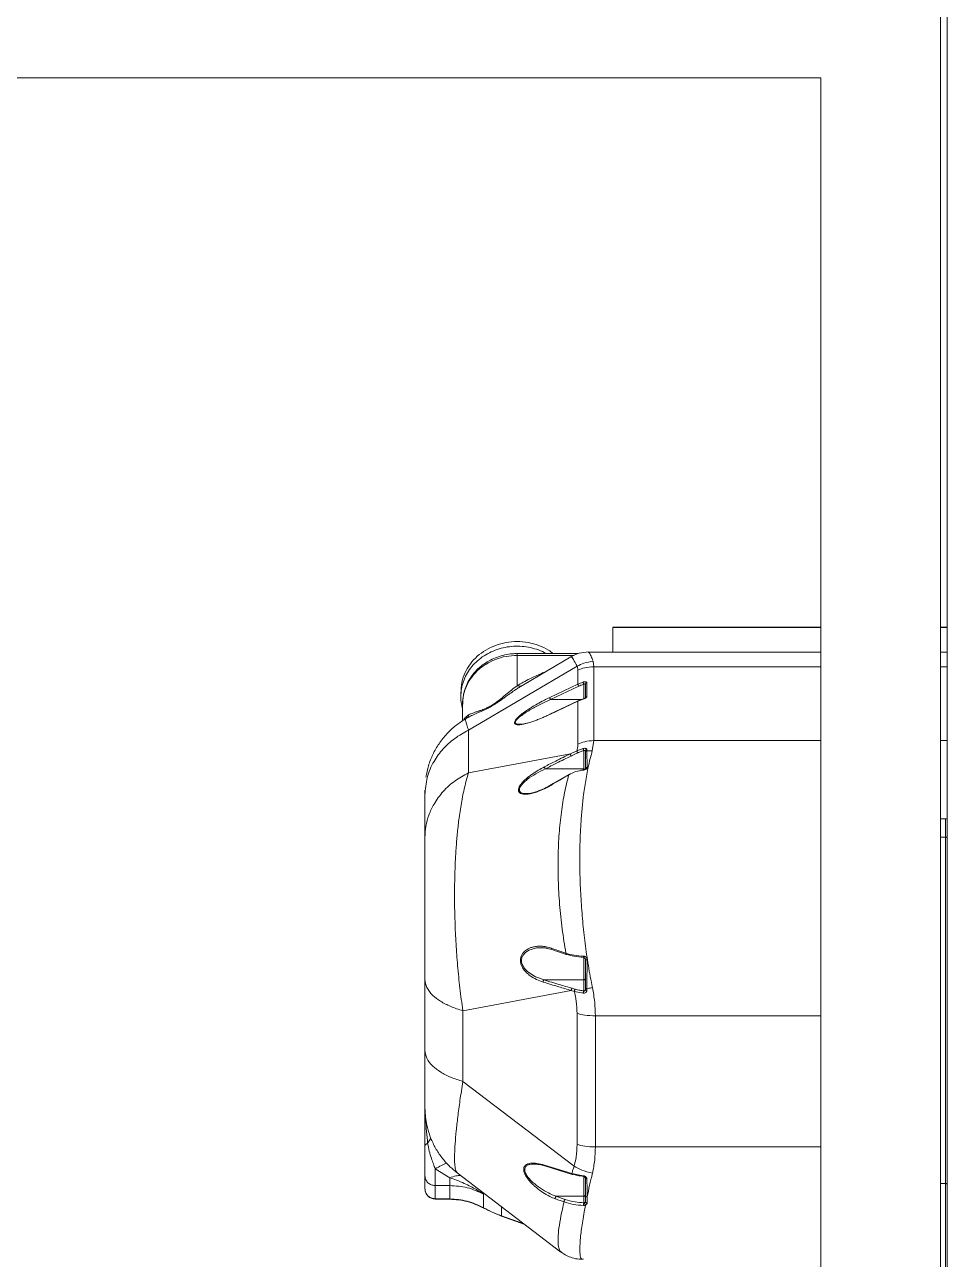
# Model space of a CAD drawing. Header units: millimetres. Extents: x 169 to 14583, y -399 to 10804.
# Drawn here: x 6777 to 7047.3, y 2853.2 to 3214.7 of the extents above; entities that cross this region are included whole.
import ezdxf

# ---------------------------------------------------------------- set-up
doc = ezdxf.new("R2010")
doc.units = ezdxf.units.MM
doc.header["$LTSCALE"] = 35

msp = doc.modelspace()

# ---------------------------------------------------------------- linework, layer by layer
at = {"color": 7, "linetype": 'Continuous', "lineweight": 18}
for p, q in [((7045.279, 1924.779), (7045.279, 3231.159)), ((7047.279, 3231.159), (7047.279, 1924.779)), ((7010.279, 3199.159), (6577.279, 3199.159)), ((7010.279, 2595.469), (7010.279, 3199.159)), ((7010.279, 3038.272), (6949.279, 3038.272)), ((6949.279, 3038.175), (6949.279, 3031.014)), ((7047.279, 3038.272), (7045.279, 3038.272)), ((7045.279, 3038.175), (7047.279, 3038.175)), ((6939.199, 3030.549), (6921.279, 3030.549)), ((6921.279, 3021.149), (6921.279, 3030.012)), ((6937.935, 3030.012), (6921.279, 3030.012)), ((7010.279, 3031.014), (6942.182, 3031.014)), ((7047.279, 3031.014), (7045.279, 3031.014)), ((6938.815, 3026.852), (6907.008, 3008.089)), ((6936.975, 3029.607), (6923.098, 3021.421)), ((6937.041, 3029.496), (6937.032, 3029.482)), ((6943.773, 3026.72), (6943.512, 3028.289)), ((6943.773, 3005.07), (6943.773, 3026.72)), ((7010.279, 3026.72), (6943.773, 3026.72)), ((7047.279, 3026.72), (7045.279, 3026.72)), ((6939.077, 3025.675), (6939.077, 3021.616)), ((6904.779, 3019.341), (6904.779, 3017.988)), ((6904.858, 3020.784), (6904.858, 3019.431)), ((6922.803, 3021.243), (6923.105, 3021.407)), ((6923.105, 3021.407), (6923.413, 3021.574)), ((6939.077, 3021.616), (6930.829, 3017.7)), ((6939.311, 3020.996), (6931.063, 3017.08)), ((6940.621, 3022.206), (6939.077, 3021.616)), ((6940.779, 3021.557), (6940.779, 3017.335)), ((6941.268, 3021.613), (6941.3, 3021.701)), ((6941.279, 3017.515), (6941.279, 3021.575)), ((6941.304, 3021.712), (6941.314, 3021.738)), ((6941.674, 3017.951), (6941.674, 3022.011)), ((6905.279, 3015.732), (6905.279, 3010.819)), ((6930.829, 3012.738), (6939.077, 3016.654)), ((6939.116, 3016.713), (6930.868, 3012.797)), ((6931.063, 3017.08), (6939.998, 3017.08)), ((6939.077, 3016.654), (6940.621, 3017.244)), ((6939.077, 3016.654), (6939.077, 3004.024)), ((6906.906, 3011.869), (6906.072, 3011.377)), ((6907.008, 2995.598), (6907.008, 3008.089)), ((6943.285, 3002.038), (6943.773, 3005.07)), ((7010.279, 3005.07), (6943.773, 3005.07)), ((7047.279, 3005.07), (7045.279, 3005.07)), ((6936.885, 3001.18), (6907.008, 2995.598)), ((6938.775, 3002.077), (6936.885, 3001.18)), ((6940.635, 3002.753), (6938.775, 3002.077)), ((6940.779, 3002.108), (6940.779, 2996.792)), ((6941.238, 3002.144), (6941.314, 3002.208)), ((6941.279, 3001.668), (6941.279, 3002.052)), ((6941.764, 2997.196), (6941.699, 3002.091)), ((6940.779, 2996.792), (6929.51, 2996.792)), ((6936.432, 2995.181), (6931.871, 2992.489)), ((6940.779, 2996.792), (6940.779, 2996.436)), ((6923.959, 2989.563), (6924.108, 2989.56)), ((7046.766, 2982.169), (7045.279, 2982.13)), ((7046.766, 2982.073), (7046.766, 2982.064)), ((7046.766, 2976.804), (7045.279, 2976.769)), ((7046.766, 2976.804), (7046.766, 2875.387)), ((6928.399, 2944.446), (6928.707, 2944.416)), ((6931.454, 2943.899), (6935.664, 2942.446)), ((6941.279, 2940.974), (6941.242, 2941.194)), ((6929.146, 2934.984), (6940.779, 2934.984)), ((6940.779, 2931.757), (6940.779, 2934.984)), ((6941.279, 2932.133), (6941.279, 2932.581)), ((6937.121, 2931.901), (6905.366, 2925.968)), ((6937.121, 2931.901), (6938.046, 2931.635)), ((6938.046, 2931.635), (6940.633, 2931.124)), ((6905.366, 2905.247), (6905.366, 2925.968)), ((6944.198, 2886.079), (6944.198, 2924.457)), ((7010.279, 2924.457), (6944.198, 2924.457)), ((6937.946, 2880.4), (6905.366, 2905.247)), ((6894.279, 2897.373), (6894.279, 2886.453)), ((6896.009, 2888.671), (6895.059, 2887.083)), ((7010.279, 2886.079), (6944.198, 2886.079)), ((6901.537, 2877.056), (6897.279, 2879.65)), ((6903.694, 2878.496), (6934.097, 2855.31)), ((6926.361, 2881.079), (6926.855, 2881.024)), ((6937.301, 2878.314), (6929.292, 2880.76)), ((6929.406, 2880.521), (6937.412, 2878.049)), ((6940.662, 2877.616), (6937.301, 2878.314)), ((6894.279, 2877.617), (6894.279, 2873.782)), ((6897.279, 2874.767), (6901.537, 2874.767)), ((6897.279, 2870.921), (6897.279, 2874.767)), ((6901.537, 2870.875), (6901.537, 2874.767)), ((7046.766, 2875.387), (7045.279, 2875.353)), ((6897.255, 2870.822), (6901.513, 2870.776)), ((6897.256, 2870.835), (6897.279, 2870.921)), ((6897.279, 2870.921), (6901.537, 2870.875)), ((6901.514, 2870.777), (6901.537, 2870.875)), ((6911.441, 2872.274), (6910.87, 2873.023)), ((6911.441, 2868.262), (6911.441, 2872.274)), ((6932.745, 2871.617), (6940.779, 2871.617)), ((6940.779, 2869.742), (6940.779, 2871.617)), ((6911.475, 2868.164), (6911.441, 2868.262)), ((6911.472, 2868.16), (6913.243, 2867.361)), ((6916.65, 2865.918), (6916.65, 2868.615)), ((6941.289, 2869.942), (6941.268, 2869.946)), ((6914.759, 2866.678), (6916.666, 2865.819)), ((6916.65, 2865.918), (6923.295, 2863.548)), ((6916.667, 2865.819), (6923.523, 2863.374)), ((6940.623, 2853.297), (6940.601, 2853.293))]:
    msp.add_line(p, q, dxfattribs=at)
at = {"color": 7, "linetype": 'Continuous', "lineweight": 18, "flags": 128}
for points in [[(6949.279, 3038.175), (7008.359, 3038.175), (7010.279, 3038.175)], [(6939.01, 3001.458), (6937.952, 3000.955), (6937.12, 3000.56)], [(6894.279, 2976.687), (6894.279, 2983.682), (6894.279, 2989.178)], [(6930.529, 2944.14), (6929.267, 2944.4), (6926.905, 2944.348), (6924.68, 2943.666), (6923.702, 2943.018), (6922.926, 2942.1), (6922.671, 2941.527), (6922.547, 2940.889), (6922.575, 2940.214), (6922.755, 2939.545), (6923.457, 2938.338), (6924.425, 2937.348), (6926.701, 2935.9), (6929.146, 2934.984), (6929.146, 2934.984)], [(6894.279, 2935.093), (6894.279, 2923.489), (6894.279, 2914.372)], [(6937.39, 2932.537), (6937.908, 2932.388), (6938.315, 2932.271)], [(6938.818, 2925.165), (6938.818, 2903.674), (6938.818, 2886.788)]]:
    msp.add_lwpolyline(points, dxfattribs=at)
at = {"color": 7, "linetype": 'Continuous', "lineweight": 18}
msp.add_arc((7046.779, 2981.678), 0.5, 0, 91.5, dxfattribs=at)
for points, knots in [([(6904.938, 3020.777), (6904.975, 3021.253), (6905.089, 3022.696), (6905.974, 3025.004), (6907.469, 3027.579), (6909.538, 3029.82), (6912.048, 3031.661), (6914.93, 3033.019), (6918.044, 3033.878), (6921.277, 3034.16), (6924.516, 3033.882), (6927.614, 3033.006), (6930.129, 3031.897), (6931.403, 3030.905), (6931.859, 3030.549)], [0, 0, 0, 0, 0.0447189, 0.1355444, 0.2263506, 0.3162915, 0.4062032, 0.4970364, 0.5878409, 0.6777827, 0.7676944, 0.8585276, 0.9493321, 1, 1, 1, 1]), ([(6929.871, 3030.549), (6929.833, 3030.574), (6929.121, 3031.025), (6927.545, 3031.646), (6925.189, 3032.358), (6922.72, 3032.712), (6920.23, 3032.74), (6917.761, 3032.432), (6915.369, 3031.797), (6913.11, 3030.847), (6911.041, 3029.607), (6909.203, 3028.105), (6907.637, 3026.371), (6906.379, 3024.445), (6905.468, 3022.377), (6904.888, 3020.209), (6904.815, 3018.73), (6904.779, 3017.988)], [0, 0, 0, 0, 0.004067, 0.0750006, 0.146319, 0.217648, 0.2885999, 0.3595513, 0.4308796, 0.5022085, 0.5731605, 0.6441119, 0.7154401, 0.7867695, 0.8577223, 0.9286739, 1, 1, 1, 1]), ([(6921.279, 3030.012), (6920.187, 3029.955), (6918.004, 3029.839), (6914.866, 3028.917), (6911.995, 3027.487), (6909.513, 3025.555), (6907.516, 3023.217), (6906.119, 3020.564), (6905.353, 3018.021), (6905.352, 3016.387), (6905.352, 3015.729)], [0, 0, 0, 0, 0.1302988, 0.2605976, 0.3908964, 0.5211952, 0.651494, 0.7817928, 0.9120916, 1, 1, 1, 1]), ([(6921.279, 3030.55), (6920.821, 3030.539), (6919.606, 3030.51), (6917.65, 3030.213), (6915.468, 3029.595), (6913.399, 3028.69), (6911.487, 3027.521), (6909.773, 3026.11), (6908.296, 3024.485), (6907.079, 3022.685), (6906.175, 3020.743), (6905.641, 3019.136), (6905.523, 3018.176), (6905.491, 3017.914)], [0, 0, 0, 0, 0.0610134, 0.1618733, 0.2628923, 0.3639226, 0.4648473, 0.5655267, 0.6658113, 0.7655657, 0.8646988, 0.9631889, 1, 1, 1, 1]), ([(6921.279, 3030.012), (6921.279, 3030.274), (6921.279, 3030.593), (6921.279, 3030.507), (6921.279, 3030.491)], [0, 0, 0, 0, 0.8188933, 1, 1, 1, 1]), ([(6942.172, 3031.02), (6941.255, 3030.96), (6939.421, 3030.84), (6937.78, 3030.012), (6936.96, 3029.599)], [0, 0, 0, 0, 0.500079, 1, 1, 1, 1]), ([(6942.182, 3030.986), (6942.169, 3031.005), (6942.151, 3031.031), (6942.142, 3031.014), (6942.14, 3031.01)], [0, 0, 0, 0, 0.7415057, 1, 1, 1, 1]), ([(6943.512, 3028.289), (6943.304, 3028.829), (6942.89, 3029.901), (6942.455, 3030.792), (6942.269, 3030.924), (6942.182, 3030.986)], [0, 0, 0, 0, 0.3498276, 0.6955178, 1, 1, 1, 1]), ([(6938.815, 3026.852), (6938.437, 3027.563), (6937.682, 3028.983), (6937.147, 3029.75), (6937.061, 3029.544), (6937.041, 3029.496)], [0, 0, 0, 0, 0.4338684, 0.8671416, 1, 1, 1, 1]), ([(6943.512, 3028.289), (6942.593, 3028.167), (6940.951, 3027.949), (6939.468, 3027.187), (6938.815, 3026.852)], [0, 0, 0, 0, 0.56, 1, 1, 1, 1]), ([(6939.077, 3025.675), (6939.063, 3025.912), (6939.038, 3026.337), (6938.884, 3026.694), (6938.815, 3026.852)], [0, 0, 0, 0, 0.5578523, 1, 1, 1, 1]), ([(6943.773, 3026.72), (6942.856, 3026.663), (6941.217, 3026.561), (6939.731, 3025.946), (6939.077, 3025.675)], [0, 0, 0, 0, 0.5597053, 1, 1, 1, 1]), ([(6929.599, 3025.256), (6929.195, 3025.091), (6927.572, 3024.43), (6924.684, 3023.101), (6922.473, 3021.834), (6921.279, 3021.149)], [0, 0, 0, 0, 0.1322777, 0.5312612, 1, 1, 1, 1]), ([(6906.908, 3011.865), (6907.023, 3011.931), (6907.336, 3012.113), (6907.915, 3012.4), (6908.647, 3012.736), (6909.463, 3013.085), (6910.285, 3013.43), (6911.132, 3013.794), (6911.929, 3014.154), (6912.711, 3014.547), (6913.644, 3015.056), (6914.454, 3015.545), (6915.183, 3016.02), (6915.629, 3016.318), (6916.13, 3016.662), (6916.802, 3017.133), (6917.453, 3017.599), (6918.111, 3018.072), (6918.719, 3018.508), (6919.658, 3019.175), (6920.727, 3019.912), (6921.857, 3020.657), (6922.492, 3021.05), (6922.803, 3021.243)], [0, 0, 0, 0, 0.034692, 0.0950038, 0.1554071, 0.2160065, 0.276968, 0.3182595, 0.3684654, 0.4074513, 0.4349035, 0.5040524, 0.5239044, 0.5471309, 0.574395, 0.6056488, 0.660718, 0.6895358, 0.7260968, 0.7745331, 0.869229, 0.9358106, 1, 1, 1, 1]), ([(6921.279, 3021.149), (6920.175, 3020.302), (6918.529, 3019.039), (6916.357, 3017.222), (6914.947, 3016.14), (6913.942, 3015.459), (6913.211, 3015.04), (6912.848, 3014.853), (6912.564, 3014.713), (6912.211, 3014.545), (6911.832, 3014.381), (6911.164, 3014.112), (6910.671, 3013.944), (6910.269, 3013.812), (6910.15, 3013.773), (6909.852, 3013.676), (6909.276, 3013.491), (6908.629, 3013.273), (6908.052, 3013.052), (6907.61, 3012.865), (6907.348, 3012.733), (6907.217, 3012.667)], [0, 0, 0, 0, 0.2566631, 0.3827746, 0.4443028, 0.5038736, 0.5331626, 0.5476675, 0.5563845, 0.5750002, 0.6010439, 0.6171878, 0.6897025, 0.6985656, 0.7055184, 0.7164446, 0.766633, 0.8470561, 0.8979388, 0.948933, 1, 1, 1, 1]), ([(6922.803, 3021.243), (6922.542, 3021.139), (6922.076, 3020.952), (6921.522, 3021.089), (6921.279, 3021.149)], [0, 0, 0, 0, 0.56, 1, 1, 1, 1]), ([(6940.779, 3021.557), (6940.498, 3021.467), (6939.996, 3021.307), (6939.521, 3021.091), (6939.311, 3020.996)], [0, 0, 0, 0, 0.5598951, 1, 1, 1, 1]), ([(6941.674, 3022.011), (6941.669, 3022.044), (6941.659, 3022.103), (6941.572, 3022.195), (6941.39, 3022.278), (6941.107, 3022.296), (6940.839, 3022.264), (6940.691, 3022.224), (6940.621, 3022.206)], [0, 0, 0, 0, 0.1356104, 0.2472924, 0.4694748, 0.7157986, 0.8662871, 1, 1, 1, 1]), ([(6941.279, 3021.575), (6941.277, 3021.589), (6941.273, 3021.618), (6941.241, 3021.65), (6941.192, 3021.67), (6941.104, 3021.678), (6940.962, 3021.653), (6940.841, 3021.589), (6940.779, 3021.557)], [0, 0, 0, 0, 0.1210023, 0.2423682, 0.3645315, 0.4880273, 0.7395483, 1, 1, 1, 1]), ([(6941.674, 3022.011), (6941.613, 3021.993), (6941.492, 3021.957), (6941.366, 3021.84), (6941.292, 3021.708), (6941.283, 3021.619), (6941.279, 3021.575)], [0, 0, 0, 0, 0.2797148, 0.5594299, 0.7797152, 1, 1, 1, 1]), ([(6904.779, 3017.988), (6904.802, 3017.243), (6904.838, 3016.083), (6905.162, 3014.962), (6905.279, 3014.561)], [0, 0, 0, 0, 0.6421596, 1, 1, 1, 1]), ([(6905.419, 3017.411), (6905.373, 3017.147), (6905.271, 3016.572), (6905.302, 3015.989), (6905.318, 3015.674)], [0, 0, 0, 0, 0.45927722, 1, 1, 1, 1]), ([(6930.829, 3017.7), (6930.536, 3017.559), (6929.787, 3017.201), (6928.423, 3016.5), (6926.846, 3015.632), (6925.408, 3014.769), (6924.291, 3014.045), (6923.403, 3013.429), (6922.613, 3012.833), (6922.005, 3012.332), (6921.57, 3011.933), (6921.177, 3011.54), (6920.802, 3011.098), (6920.546, 3010.649), (6920.461, 3010.298), (6920.547, 3010.032), (6920.794, 3009.824), (6921.175, 3009.729), (6921.492, 3009.724), (6921.614, 3009.723)], [0, 0, 0, 0, 0.0591582, 0.1511182, 0.2759649, 0.3808438, 0.4495566, 0.513979, 0.575602, 0.6313676, 0.6623595, 0.6914941, 0.7452027, 0.790204, 0.8292261, 0.8682213, 0.9112013, 0.9659596, 1, 1, 1, 1]), ([(6931.063, 3017.08), (6930.043, 3016.621), (6928.004, 3015.704), (6925.499, 3014.355), (6923.593, 3013.18), (6922.264, 3012.247), (6921.309, 3011.415), (6920.818, 3010.77), (6920.676, 3010.341), (6920.821, 3010.04), (6921.21, 3009.844), (6921.653, 3009.855), (6921.904, 3009.861)], [0, 0, 0, 0, 0.210891, 0.4212152, 0.5259949, 0.630071, 0.7325997, 0.7831791, 0.833183, 0.8831796, 0.933751, 1, 1, 1, 1]), ([(6930.829, 3017.7), (6930.833, 3017.659), (6930.842, 3017.578), (6930.905, 3017.399), (6930.982, 3017.225), (6931.036, 3017.128), (6931.063, 3017.08)], [0, 0, 0, 0, 0.279619, 0.5592382, 0.7796191, 1, 1, 1, 1]), ([(6939.12, 3016.704), (6939.111, 3016.708), (6939.082, 3016.72), (6939.079, 3016.68), (6939.077, 3016.654)], [0, 0, 0, 0, 0.3326045, 1, 1, 1, 1]), ([(6940.637, 3017.3), (6940.338, 3017.205), (6939.811, 3017.036), (6939.313, 3016.809), (6939.097, 3016.712)], [0, 0, 0, 0, 0.56778165, 1, 1, 1, 1]), ([(6940.621, 3017.244), (6940.76, 3017.291), (6940.964, 3017.358), (6941.217, 3017.479), (6941.418, 3017.596), (6941.572, 3017.726), (6941.66, 3017.853), (6941.669, 3017.919), (6941.674, 3017.951)], [0, 0, 0, 0, 0.26476729, 0.38957949, 0.53034936, 0.74007726, 0.87027865, 1, 1, 1, 1]), ([(6940.621, 3017.244), (6940.623, 3017.27), (6940.625, 3017.31), (6940.644, 3017.294), (6940.65, 3017.289)], [0, 0, 0, 0, 0.6666667, 1, 1, 1, 1]), ([(6941.269, 3017.467), (6941.252, 3017.466), (6941.217, 3017.463), (6941.091, 3017.427), (6940.898, 3017.366), (6940.734, 3017.322), (6940.648, 3017.298)], [0, 0, 0, 0, 0.2202881, 0.4561719, 0.715481, 1, 1, 1, 1]), ([(6941.674, 3017.951), (6941.613, 3017.933), (6941.489, 3017.897), (6941.362, 3017.776), (6941.29, 3017.643), (6941.282, 3017.557), (6941.279, 3017.515)], [0, 0, 0, 0, 0.2804066, 0.5712564, 0.7935547, 1, 1, 1, 1]), ([(6907.217, 3012.667), (6906.869, 3012.435), (6906.175, 3011.974), (6905.65, 3011.369), (6905.557, 3011.016), (6905.556, 3011.008)], [0, 0, 0, 0, 0.4957153, 0.9895886, 1, 1, 1, 1]), ([(6906.24, 3011.477), (6906.437, 3011.616), (6906.864, 3011.92), (6907.093, 3012.405), (6907.217, 3012.667)], [0, 0, 0, 0, 0.4607001, 1, 1, 1, 1]), ([(6921.614, 3009.723), (6921.637, 3009.722), (6921.889, 3009.71), (6922.485, 3009.784), (6923.341, 3009.943), (6924.211, 3010.166), (6925.122, 3010.435), (6926.144, 3010.777), (6927.32, 3011.213), (6928.548, 3011.71), (6929.73, 3012.224), (6930.488, 3012.578), (6930.829, 3012.738)], [0, 0, 0, 0, 0.01008219, 0.11004881, 0.21965077, 0.31165345, 0.3999999, 0.51570422, 0.63634726, 0.76784056, 0.89541239, 1, 1, 1, 1]), ([(6930.829, 3012.738), (6930.831, 3012.768), (6930.834, 3012.808), (6930.864, 3012.791), (6930.873, 3012.786)], [0, 0, 0, 0, 0.7229489, 1, 1, 1, 1]), ([(6907.008, 3008.089), (6905.626, 3007.337), (6902.863, 3005.834), (6899.462, 3002.696), (6896.656, 2998.849), (6894.673, 2994.275), (6894.41, 2990.877), (6894.279, 2989.178)], [0, 0, 0, 0, 0.186721, 0.373442, 0.560163, 0.7800815, 1, 1, 1, 1]), ([(6906.08, 3011.366), (6905.139, 3010.765), (6903.181, 3009.513), (6900.602, 3007.072), (6898.333, 3004.232), (6896.544, 3001.087), (6895.226, 2997.772), (6894.775, 2995.469), (6894.553, 2994.333)], [0, 0, 0, 0, 0.1574525, 0.3275579, 0.4987774, 0.6691582, 0.8368048, 1, 1, 1, 1]), ([(6907.008, 3008.089), (6906.846, 3008.642), (6906.522, 3009.742), (6906.232, 3010.775), (6906.07, 3011.379), (6906.091, 3011.367), (6906.102, 3011.361)], [0, 0, 0, 0, 0.2542289, 0.5057772, 0.7544476, 1, 1, 1, 1]), ([(6921.904, 3009.861), (6922.028, 3009.852), (6922.509, 3009.818), (6923.46, 3010), (6924.263, 3010.201), (6924.593, 3010.284)], [0, 0, 0, 0, 0.1701223, 0.6584094, 1, 1, 1, 1]), ([(6943.773, 3005.07), (6942.855, 3005.012), (6941.216, 3004.91), (6939.73, 3004.295), (6939.077, 3004.024)], [0, 0, 0, 0, 0.5601463, 1, 1, 1, 1]), ([(6936.885, 3001.18), (6935.452, 3000.489), (6932.892, 2999.254), (6930.37, 2997.959), (6929.261, 2997.389)], [0, 0, 0, 0, 0.5599979, 1, 1, 1, 1]), ([(6937.12, 3000.56), (6937.087, 3000.62), (6937.018, 3000.745), (6936.939, 3000.938), (6936.893, 3001.091), (6936.888, 3001.151), (6936.885, 3001.18)], [0, 0, 0, 0, 0.27026129, 0.56242941, 0.7897365, 1, 1, 1, 1]), ([(6939.077, 3004.024), (6939.061, 3003.678), (6939.032, 3003.06), (6938.854, 3002.377), (6938.775, 3002.077)], [0, 0, 0, 0, 0.5597784, 1, 1, 1, 1]), ([(6938.775, 3002.077), (6938.78, 3002.038), (6938.788, 3001.957), (6938.852, 3001.775), (6938.931, 3001.598), (6938.984, 3001.503), (6939.01, 3001.458)], [0, 0, 0, 0, 0.27026133, 0.56242939, 0.78973642, 1, 1, 1, 1]), ([(6940.779, 3002.108), (6940.439, 3002.007), (6939.832, 3001.828), (6939.261, 3001.571), (6939.01, 3001.458)], [0, 0, 0, 0, 0.55955744, 1, 1, 1, 1]), ([(6943.326, 2932.725), (6942.913, 2934.876), (6942.098, 2939.117), (6941.168, 2945.642), (6940.449, 2952.16), (6939.949, 2958.666), (6939.666, 2965.122), (6939.606, 2970.863), (6939.7, 2975.904), (6939.9, 2980.306), (6940.215, 2984.573), (6940.682, 2989.023), (6941.339, 2993.571), (6942.217, 2998.137), (6942.924, 3000.719), (6943.285, 3002.038)], [0, 0, 0, 0, 0.085861, 0.16929, 0.2502679, 0.3329208, 0.4152029, 0.4971027, 0.5577941, 0.6194449, 0.6820532, 0.7456177, 0.8265986, 0.9113855, 1, 1, 1, 1]), ([(6941.693, 3002.478), (6941.688, 3002.514), (6941.678, 3002.583), (6941.588, 3002.692), (6941.401, 3002.793), (6941.051, 3002.829), (6940.779, 3002.779), (6940.635, 3002.753)], [0, 0, 0, 0, 0.1332046, 0.2576053, 0.4787672, 0.7240548, 1, 1, 1, 1]), ([(6940.779, 3002.108), (6940.759, 3002.171), (6940.717, 3002.302), (6940.669, 3002.502), (6940.641, 3002.66), (6940.637, 3002.723), (6940.635, 3002.753)], [0, 0, 0, 0, 0.2693798, 0.5607258, 0.7882802, 1, 1, 1, 1]), ([(6941.126, 3002.195), (6941.101, 3002.196), (6941.051, 3002.199), (6940.933, 3002.179), (6940.841, 3002.136), (6940.779, 3002.108)], [0, 0, 0, 0, 0.2435758, 0.4913913, 1, 1, 1, 1]), ([(6941.279, 3002.052), (6941.277, 3002.07), (6941.273, 3002.107), (6941.241, 3002.149), (6941.193, 3002.182), (6941.149, 3002.191), (6941.126, 3002.195)], [0, 0, 0, 0, 0.2506739, 0.5000896, 0.7493217, 1, 1, 1, 1]), ([(6941.693, 3002.478), (6941.632, 3002.462), (6941.505, 3002.431), (6941.37, 3002.315), (6941.292, 3002.183), (6941.283, 3002.095), (6941.279, 3002.052)], [0, 0, 0, 0, 0.2727744, 0.5624788, 0.7880719, 1, 1, 1, 1]), ([(6941.699, 3002.091), (6941.636, 3002.076), (6941.506, 3002.045), (6941.369, 3001.929), (6941.292, 3001.797), (6941.283, 3001.71), (6941.279, 3001.668)], [0, 0, 0, 0, 0.2770404, 0.5679932, 0.7918615, 1, 1, 1, 1]), ([(6941.279, 2996.814), (6941.279, 2997.798), (6941.279, 2999.549), (6941.279, 3001.022), (6941.279, 3001.668)], [0, 0, 0, 0, 0.5620497, 1, 1, 1, 1]), ([(6941.699, 3002.091), (6941.698, 3002.164), (6941.696, 3002.294), (6941.694, 3002.422), (6941.693, 3002.478)], [0, 0, 0, 0, 0.56004374, 1, 1, 1, 1]), ([(6943.285, 3002.038), (6942.988, 3002.063), (6942.457, 3002.108), (6941.931, 3002.096), (6941.699, 3002.091)], [0, 0, 0, 0, 0.5592937, 1, 1, 1, 1]), ([(6929.261, 2997.389), (6928.057, 2996.723), (6926.251, 2995.724), (6924.386, 2994.312), (6923.522, 2993.547), (6923.032, 2993.066), (6922.522, 2992.495), (6922.06, 2991.859), (6921.766, 2991.249), (6921.675, 2990.839), (6921.657, 2990.541), (6921.693, 2990.281), (6921.798, 2990.05), (6921.987, 2989.81), (6922.361, 2989.531), (6922.927, 2989.382), (6923.526, 2989.339), (6924.01, 2989.349), (6924.544, 2989.402), (6925.143, 2989.503), (6925.817, 2989.659), (6926.563, 2989.875), (6927.723, 2990.277), (6929.145, 2990.891), (6930.645, 2991.668), (6931.491, 2992.17), (6931.839, 2992.377)], [0, 0, 0, 0, 0.1626966, 0.2441713, 0.2714095, 0.2986953, 0.3260428, 0.3647261, 0.3985442, 0.4208909, 0.4331811, 0.4517537, 0.4716627, 0.486392, 0.5177595, 0.5697463, 0.5957695, 0.6218004, 0.6494997, 0.6800969, 0.713593, 0.7499906, 0.7892937, 0.8806276, 0.9508678, 1, 1, 1, 1]), ([(6929.261, 2997.389), (6929.267, 2997.349), (6929.28, 2997.265), (6929.348, 2997.09), (6929.429, 2996.924), (6929.484, 2996.835), (6929.51, 2996.792)], [0, 0, 0, 0, 0.27356351, 0.5653915, 0.79106046, 1, 1, 1, 1]), ([(6937.12, 3000.56), (6935.689, 2999.873), (6933.134, 2998.646), (6930.617, 2997.359), (6929.51, 2996.792)], [0, 0, 0, 0, 0.5602368, 1, 1, 1, 1]), ([(6907.008, 2995.598), (6905.66, 2994.867), (6902.916, 2993.379), (6899.496, 2990.246), (6896.97, 2986.814), (6895.36, 2983.325), (6894.445, 2980.019), (6894.334, 2977.786), (6894.279, 2976.687)], [0, 0, 0, 0, 0.1819344, 0.3702691, 0.5613203, 0.7108231, 0.8576172, 1, 1, 1, 1]), ([(6905.366, 2925.968), (6905.068, 2928.161), (6904.486, 2932.449), (6903.833, 2939.04), (6903.348, 2945.564), (6903.046, 2952.039), (6902.918, 2958.448), (6902.96, 2964.131), (6903.128, 2969.126), (6903.378, 2973.512), (6903.73, 2977.791), (6904.23, 2982.289), (6904.927, 2986.925), (6905.855, 2991.606), (6906.617, 2994.243), (6907.008, 2995.598)], [0, 0, 0, 0, 0.08784674, 0.17182361, 0.25176773, 0.33311249, 0.41370993, 0.49338629, 0.55250809, 0.61314389, 0.67521742, 0.73865858, 0.82073475, 0.9078946, 1, 1, 1, 1]), ([(6929.51, 2996.792), (6928.597, 2996.34), (6926.777, 2995.439), (6924.594, 2994.019), (6923.065, 2992.707), (6922.297, 2991.789), (6921.965, 2991.058), (6921.909, 2990.558), (6922.055, 2990.154), (6922.467, 2989.77), (6923.119, 2989.552), (6923.725, 2989.56), (6923.959, 2989.563)], [0, 0, 0, 0, 0.2121703, 0.4228717, 0.5272088, 0.6297168, 0.680389, 0.7307338, 0.7812172, 0.832169, 0.9351761, 1, 1, 1, 1]), ([(6931.839, 2992.377), (6932.686, 2992.888), (6934.198, 2993.801), (6935.727, 2994.69), (6936.399, 2995.081)], [0, 0, 0, 0, 0.5600015, 1, 1, 1, 1]), ([(6935.56, 2942.802), (6935.169, 2945.175), (6934.386, 2949.919), (6933.655, 2957.13), (6933.257, 2964.266), (6933.221, 2971.227), (6933.531, 2977.901), (6934.178, 2984.169), (6935.117, 2989.994), (6935.972, 2993.386), (6936.399, 2995.081)], [0, 0, 0, 0, 0.1251804, 0.2503402, 0.3754697, 0.5005526, 0.6255696, 0.7504991, 0.8753179, 1, 1, 1, 1]), ([(6936.399, 2995.081), (6936.398, 2995.107), (6936.394, 2995.159), (6936.425, 2995.187), (6936.467, 2995.181), (6936.506, 2995.145), (6936.518, 2995.133)], [0, 0, 0, 0, 0.2692108, 0.5624282, 0.8658659, 1, 1, 1, 1]), ([(6936.399, 2995.081), (6937.075, 2995.42), (6938.426, 2996.097), (6939.955, 2996.337), (6940.72, 2996.458)], [0, 0, 0, 0, 0.4999104, 1, 1, 1, 1]), ([(6940.72, 2996.458), (6940.719, 2996.487), (6940.717, 2996.548), (6940.72, 2996.584), (6940.725, 2996.574), (6940.725, 2996.573)], [0, 0, 0, 0, 0.4369821, 0.9191201, 1, 1, 1, 1]), ([(6940.72, 2996.458), (6940.791, 2996.467), (6940.94, 2996.488), (6941.203, 2996.565), (6941.48, 2996.701), (6941.665, 2996.884), (6941.752, 2997.053), (6941.76, 2997.147), (6941.764, 2997.196)], [0, 0, 0, 0, 0.1318491, 0.2729867, 0.5070628, 0.7356503, 0.862431, 1, 1, 1, 1]), ([(6941.289, 2996.892), (6941.286, 2996.859), (6941.278, 2996.79), (6941.167, 2996.696), (6940.984, 2996.618), (6940.814, 2996.591), (6940.724, 2996.577)], [0, 0, 0, 0, 0.2262761, 0.4634939, 0.7187555, 1, 1, 1, 1]), ([(6941.279, 2996.814), (6941.287, 2996.867), (6941.305, 2996.977), (6941.435, 2997.104), (6941.598, 2997.18), (6941.71, 2997.19), (6941.764, 2997.196)], [0, 0, 0, 0, 0.2706354, 0.5623327, 0.78936265, 1, 1, 1, 1]), ([(6894.279, 2989.178), (6894.279, 2989.774), (6894.279, 2990.596), (6894.279, 2990.558), (6894.279, 2990.547)], [0, 0, 0, 0, 0.7256004, 1, 1, 1, 1]), ([(6926.462, 2990.007), (6926.234, 2989.929), (6925.347, 2989.625), (6924.542, 2989.575), (6923.944, 2989.537)], [0, 0, 0, 0, 0.2562855, 1, 1, 1, 1]), ([(6931.871, 2992.489), (6931.184, 2992.094), (6929.813, 2991.304), (6927.989, 2990.461), (6926.895, 2990.135), (6926.462, 2990.007)], [0, 0, 0, 0, 0.3771583, 0.7533282, 1, 1, 1, 1]), ([(6931.839, 2992.377), (6931.837, 2992.403), (6931.832, 2992.458), (6931.847, 2992.492), (6931.87, 2992.486), (6931.873, 2992.485)], [0, 0, 0, 0, 0.4360056, 0.9144286, 1, 1, 1, 1]), ([(7046.766, 2982.064), (7046.766, 2982.071), (7046.766, 2982.095), (7046.766, 2981.219), (7046.766, 2979.542), (7046.766, 2977.717), (7046.766, 2976.804)], [0, 0, 0, 0, 0.12632979, 0.41755319, 0.7087766, 1, 1, 1, 1]), ([(6894.279, 2976.687), (6894.279, 2975.766), (6894.279, 2973.934), (6894.279, 2970.323), (6894.279, 2966.133), (6894.279, 2961.377), (6894.279, 2956.228), (6894.279, 2950.853), (6894.279, 2945.441), (6894.279, 2940.094), (6894.279, 2936.766), (6894.279, 2935.093)], [0, 0, 0, 0, 0.1148997, 0.2283927, 0.3405205, 0.4515199, 0.5618479, 0.6701529, 0.7789988, 0.8888566, 1, 1, 1, 1]), ([(7047.279, 2976.358), (7047.269, 2976.424), (7047.249, 2976.557), (7047.111, 2976.705), (7046.942, 2976.792), (7046.824, 2976.8), (7046.766, 2976.804)], [0, 0, 0, 0, 0.279607, 0.5592116, 0.7796062, 1, 1, 1, 1]), ([(6931.351, 2944.272), (6931.114, 2944.351), (6930.587, 2944.529), (6929.714, 2944.733), (6928.683, 2944.871), (6927.531, 2944.888), (6926.385, 2944.756), (6925.37, 2944.481), (6924.355, 2944.042), (6923.592, 2943.518), (6923.119, 2943.007), (6922.967, 2942.814), (6922.75, 2942.519), (6922.531, 2942.131), (6922.361, 2941.626), (6922.256, 2941.155), (6922.222, 2940.556), (6922.332, 2939.774), (6922.572, 2939.118), (6922.857, 2938.573), (6923.156, 2938.102), (6923.55, 2937.597), (6924.038, 2937.085), (6924.559, 2936.623), (6925.506, 2935.899), (6926.939, 2935.061), (6928.226, 2934.606), (6928.866, 2934.379)], [0, 0, 0, 0, 0.03729, 0.0827513, 0.1362077, 0.1978165, 0.2631698, 0.3186608, 0.3642904, 0.4378018, 0.4606319, 0.4685253, 0.474059, 0.5143095, 0.5315705, 0.5468762, 0.578717, 0.6084208, 0.6453722, 0.6644267, 0.6849927, 0.7153074, 0.7456267, 0.7759643, 0.8063313, 0.9036252, 1, 1, 1, 1]), ([(6928.707, 2944.416), (6929.115, 2944.391), (6930.033, 2944.334), (6930.946, 2944.055), (6931.454, 2943.9)], [0, 0, 0, 0, 0.4432908, 1, 1, 1, 1]), ([(6931.351, 2944.272), (6931.347, 2944.223), (6931.339, 2944.123), (6931.371, 2943.998), (6931.412, 2943.918), (6931.45, 2943.907), (6931.456, 2943.905)], [0, 0, 0, 0, 0.2866318, 0.601718, 0.9299512, 1, 1, 1, 1]), ([(6935.56, 2942.802), (6934.771, 2943.075), (6933.362, 2943.561), (6931.965, 2944.054), (6931.351, 2944.272)], [0, 0, 0, 0, 0.5599982, 1, 1, 1, 1]), ([(6935.856, 2942.458), (6935.826, 2942.444), (6935.763, 2942.414), (6935.674, 2942.43), (6935.599, 2942.501), (6935.553, 2942.63), (6935.558, 2942.747), (6935.56, 2942.802)], [0, 0, 0, 0, 0.1733494, 0.3637292, 0.5623778, 0.7913536, 1, 1, 1, 1]), ([(6940.731, 2941.939), (6939.799, 2942.003), (6937.936, 2942.131), (6936.352, 2942.579), (6935.56, 2942.802)], [0, 0, 0, 0, 0.50013633, 1, 1, 1, 1]), ([(6940.779, 2941.58), (6939.796, 2941.661), (6938.022, 2941.808), (6936.525, 2942.258), (6935.856, 2942.458)], [0, 0, 0, 0, 0.5538074, 1, 1, 1, 1]), ([(6940.731, 2941.939), (6940.73, 2941.888), (6940.727, 2941.778), (6940.732, 2941.641), (6940.741, 2941.542), (6940.752, 2941.536), (6940.757, 2941.533)], [0, 0, 0, 0, 0.228957, 0.4831539, 0.7491786, 1, 1, 1, 1]), ([(6941.774, 2940.884), (6941.769, 2940.961), (6941.761, 2941.109), (6941.671, 2941.365), (6941.489, 2941.638), (6941.21, 2941.817), (6940.951, 2941.915), (6940.804, 2941.931), (6940.731, 2941.939)], [0, 0, 0, 0, 0.14271311, 0.27310868, 0.49702514, 0.73211196, 0.86523385, 1, 1, 1, 1]), ([(6940.751, 2941.527), (6940.804, 2941.521), (6940.908, 2941.51), (6941.05, 2941.44), (6941.169, 2941.335), (6941.217, 2941.241), (6941.242, 2941.193)], [0, 0, 0, 0, 0.2501313, 0.4973081, 0.7464045, 1, 1, 1, 1]), ([(6940.779, 2941.58), (6940.779, 2941.001), (6940.779, 2939.804), (6940.779, 2937.849), (6940.779, 2936.072), (6940.779, 2935.347), (6940.779, 2934.984)], [0, 0, 0, 0, 0.2375768, 0.4917179, 0.7458589, 1, 1, 1, 1]), ([(6941.774, 2940.884), (6941.704, 2940.886), (6941.557, 2940.889), (6941.391, 2940.914), (6941.295, 2940.943), (6941.284, 2940.964), (6941.279, 2940.974)], [0, 0, 0, 0, 0.2703808, 0.5623985, 0.789617, 1, 1, 1, 1]), ([(6941.279, 2932.581), (6941.279, 2934.107), (6941.279, 2936.856), (6941.279, 2939.705), (6941.279, 2940.974)], [0, 0, 0, 0, 0.5549864, 1, 1, 1, 1]), ([(6941.697, 2932.408), (6941.71, 2933.795), (6941.736, 2936.568), (6941.761, 2939.446), (6941.774, 2940.884)], [0, 0, 0, 0, 0.5000709, 1, 1, 1, 1]), ([(6905.366, 2925.968), (6904.148, 2926.363), (6901.711, 2927.151), (6898.751, 2928.697), (6896.323, 2930.546), (6894.617, 2932.706), (6894.391, 2934.297), (6894.279, 2935.093)], [0, 0, 0, 0, 0.1867133, 0.3734267, 0.56014, 0.78007, 1, 1, 1, 1]), ([(6928.866, 2934.379), (6928.873, 2934.447), (6928.889, 2934.585), (6928.967, 2934.776), (6929.058, 2934.913), (6929.118, 2934.961), (6929.146, 2934.984)], [0, 0, 0, 0, 0.2818819, 0.5756593, 0.7978057, 1, 1, 1, 1]), ([(6928.866, 2934.379), (6930.397, 2933.91), (6933.13, 2933.071), (6935.902, 2932.259), (6937.121, 2931.901)], [0, 0, 0, 0, 0.5599995, 1, 1, 1, 1]), ([(6929.146, 2934.984), (6930.674, 2934.521), (6933.404, 2933.693), (6936.172, 2932.891), (6937.39, 2932.537)], [0, 0, 0, 0, 0.5597606, 1, 1, 1, 1]), ([(6937.39, 2932.537), (6937.351, 2932.501), (6937.272, 2932.428), (6937.183, 2932.246), (6937.131, 2932.062), (6937.124, 2931.955), (6937.121, 2931.901)], [0, 0, 0, 0, 0.2796191, 0.5592383, 0.7796191, 1, 1, 1, 1]), ([(6938.046, 2931.635), (6938.051, 2931.704), (6938.062, 2931.842), (6938.134, 2932.039), (6938.222, 2932.19), (6938.284, 2932.244), (6938.315, 2932.271)], [0, 0, 0, 0, 0.279619, 0.5592382, 0.7796191, 1, 1, 1, 1]), ([(6938.315, 2932.271), (6938.755, 2932.155), (6939.54, 2931.947), (6940.4, 2931.815), (6940.779, 2931.757)], [0, 0, 0, 0, 0.5606218, 1, 1, 1, 1]), ([(6941.697, 2932.408), (6941.635, 2932.414), (6941.507, 2932.427), (6941.371, 2932.473), (6941.292, 2932.527), (6941.283, 2932.563), (6941.279, 2932.581)], [0, 0, 0, 0, 0.2722236, 0.5619252, 0.7877755, 1, 1, 1, 1]), ([(6941.692, 2931.957), (6941.693, 2932.041), (6941.695, 2932.191), (6941.696, 2932.342), (6941.697, 2932.408)], [0, 0, 0, 0, 0.5599726, 1, 1, 1, 1]), ([(6943.326, 2932.725), (6943.022, 2932.659), (6942.476, 2932.543), (6941.936, 2932.449), (6941.697, 2932.408)], [0, 0, 0, 0, 0.5578298, 1, 1, 1, 1]), ([(6944.198, 2924.457), (6944.162, 2925.794), (6944.088, 2928.505), (6943.583, 2931.305), (6943.326, 2932.725)], [0, 0, 0, 0, 0.4932664, 1, 1, 1, 1]), ([(6938.818, 2925.165), (6938.776, 2926.351), (6938.702, 2928.482), (6938.248, 2930.667), (6938.046, 2931.635)], [0, 0, 0, 0, 0.55680702, 1, 1, 1, 1]), ([(6940.633, 2931.124), (6940.773, 2931.122), (6941.048, 2931.117), (6941.396, 2931.301), (6941.564, 2931.495), (6941.64, 2931.654), (6941.681, 2931.772), (6941.688, 2931.891), (6941.692, 2931.957)], [0, 0, 0, 0, 0.26520027, 0.51929285, 0.75285416, 0.76613404, 0.87052136, 1, 1, 1, 1]), ([(6940.633, 2931.124), (6940.636, 2931.191), (6940.644, 2931.328), (6940.684, 2931.525), (6940.731, 2931.674), (6940.763, 2931.73), (6940.779, 2931.757)], [0, 0, 0, 0, 0.2736359, 0.5654556, 0.7910887, 1, 1, 1, 1]), ([(6940.779, 2931.757), (6940.841, 2931.747), (6940.933, 2931.731), (6941.051, 2931.763), (6941.102, 2931.794), (6941.127, 2931.81)], [0, 0, 0, 0, 0.5102024, 0.7574454, 1, 1, 1, 1]), ([(6941.127, 2931.81), (6941.149, 2931.829), (6941.194, 2931.867), (6941.242, 2931.946), (6941.273, 2932.036), (6941.277, 2932.101), (6941.279, 2932.133)], [0, 0, 0, 0, 0.2491599, 0.4976386, 0.7474948, 1, 1, 1, 1]), ([(6941.692, 2931.957), (6941.63, 2931.964), (6941.502, 2931.977), (6941.368, 2932.025), (6941.291, 2932.08), (6941.283, 2932.116), (6941.279, 2932.133)], [0, 0, 0, 0, 0.2763925, 0.5669519, 0.7910412, 1, 1, 1, 1]), ([(6944.198, 2924.457), (6943.131, 2924.496), (6941.223, 2924.566), (6939.553, 2924.982), (6938.818, 2925.165)], [0, 0, 0, 0, 0.5596018, 1, 1, 1, 1]), ([(6905.366, 2905.247), (6904.166, 2905.634), (6901.734, 2906.42), (6898.752, 2907.972), (6896.294, 2909.848), (6894.606, 2912.014), (6894.386, 2913.595), (6894.279, 2914.372)], [0, 0, 0, 0, 0.183766, 0.3725726, 0.5631778, 0.785341, 1, 1, 1, 1]), ([(6894.279, 2914.372), (6894.279, 2912.742), (6894.279, 2909.502), (6894.279, 2905.324), (6894.279, 2901.882), (6894.279, 2899.381), (6894.279, 2897.828), (6894.279, 2897.649), (6894.279, 2897.56)], [0, 0, 0, 0, 0.1702185, 0.338437, 0.5050989, 0.6709644, 0.8369851, 1, 1, 1, 1]), ([(6903.746, 2878.563), (6903.654, 2878.614), (6903.387, 2878.761), (6903.123, 2879.77), (6902.939, 2881.507), (6902.93, 2883.918), (6903.082, 2886.975), (6903.395, 2890.634), (6903.878, 2894.885), (6904.516, 2899.715), (6905.078, 2903.376), (6905.366, 2905.247)], [0, 0, 0, 0, 0.0619154, 0.1787501, 0.2923909, 0.4064825, 0.5221433, 0.6391419, 0.7538847, 0.8742426, 1, 1, 1, 1]), ([(6894.279, 2897.556), (6894.317, 2896.525), (6894.395, 2894.434), (6895.035, 2891.318), (6896.073, 2888.258), (6897.534, 2885.339), (6899.381, 2882.654), (6901.432, 2880.341), (6902.986, 2879.095), (6903.699, 2878.524)], [0, 0, 0, 0, 0.1406309, 0.2850252, 0.4320287, 0.5803534, 0.7286434, 0.875552, 1, 1, 1, 1]), ([(6894.489, 2894.413), (6894.49, 2894.394), (6894.54, 2893.113), (6894.717, 2890.672), (6894.948, 2888.245), (6895.059, 2887.083)], [0, 0, 0, 0, 0.0080085, 0.5249037, 1, 1, 1, 1]), ([(6894.279, 2886.453), (6894.324, 2886.583), (6894.405, 2886.816), (6894.859, 2887.001), (6895.059, 2887.083)], [0, 0, 0, 0, 0.5593277, 1, 1, 1, 1]), ([(6894.279, 2886.453), (6894.279, 2885.785), (6894.279, 2884.448), (6894.279, 2882.378), (6894.279, 2880.379), (6894.279, 2878.612), (6894.279, 2877.949), (6894.279, 2877.617)], [0, 0, 0, 0, 0.1867533, 0.3735952, 0.5603225, 0.7801874, 1, 1, 1, 1]), ([(6895.059, 2887.083), (6895.208, 2886.36), (6895.496, 2884.961), (6896.111, 2882.9), (6896.735, 2881.12), (6897.098, 2880.138), (6897.279, 2879.65)], [0, 0, 0, 0, 0.2992131, 0.5795641, 0.7913316, 1, 1, 1, 1]), ([(6938.818, 2886.788), (6938.77, 2885.545), (6938.685, 2883.325), (6938.172, 2881.294), (6937.946, 2880.4)], [0, 0, 0, 0, 0.5594665, 1, 1, 1, 1]), ([(6944.198, 2886.079), (6943.129, 2886.119), (6941.222, 2886.189), (6939.552, 2886.605), (6938.818, 2886.788)], [0, 0, 0, 0, 0.560303, 1, 1, 1, 1]), ([(6943.326, 2878.414), (6943.583, 2879.656), (6944.088, 2882.107), (6944.162, 2884.767), (6944.198, 2886.079)], [0, 0, 0, 0, 0.5067339, 1, 1, 1, 1]), ([(6900.664, 2881.335), (6900.147, 2881.133), (6899.064, 2880.711), (6897.892, 2880.014), (6897.279, 2879.65)], [0, 0, 0, 0, 0.476805, 1, 1, 1, 1]), ([(6897.279, 2879.65), (6897.279, 2879.033), (6897.279, 2877.798), (6897.279, 2875.981), (6897.279, 2875.227), (6897.279, 2874.767)], [0, 0, 0, 0, 0.2803541, 0.5607082, 1, 1, 1, 1]), ([(6929.292, 2880.76), (6928.526, 2880.964), (6927.178, 2881.324), (6925.542, 2881.373), (6924.611, 2881.192), (6924.164, 2880.999), (6923.84, 2880.815), (6923.569, 2880.58), (6923.369, 2880.263), (6923.241, 2879.953), (6923.195, 2879.621), (6923.207, 2879.239), (6923.275, 2878.821), (6923.427, 2878.375), (6923.616, 2877.969), (6923.766, 2877.686), (6923.927, 2877.415), (6924.109, 2877.133), (6924.339, 2876.806), (6924.668, 2876.379), (6925.121, 2875.852), (6925.704, 2875.241), (6926.477, 2874.515), (6927.505, 2873.66), (6929.001, 2872.591), (6930.699, 2871.594), (6931.919, 2871.104), (6932.44, 2870.894)], [0, 0, 0, 0, 0.1182704, 0.2082106, 0.2697402, 0.289789, 0.3026165, 0.3438484, 0.3617047, 0.3776741, 0.4089014, 0.421242, 0.4412681, 0.4749674, 0.4881943, 0.5023985, 0.5175785, 0.5294397, 0.5458299, 0.5686056, 0.5977366, 0.6331992, 0.6746444, 0.7316877, 0.8043094, 0.9162577, 1, 1, 1, 1]), ([(6926.895, 2881.016), (6926.247, 2881.047), (6925.226, 2881.095), (6924.253, 2880.719), (6923.799, 2880.334), (6923.568, 2879.953), (6923.475, 2879.482), (6923.538, 2878.944), (6923.741, 2878.374), (6924.157, 2877.609), (6924.869, 2876.687), (6926.207, 2875.346), (6928.079, 2873.91), (6930.416, 2872.514), (6931.969, 2871.916), (6932.745, 2871.617)], [0, 0, 0, 0, 0.1259039, 0.1983336, 0.2342163, 0.2697978, 0.3051685, 0.3405329, 0.3760955, 0.4119452, 0.4842557, 0.5573478, 0.7044117, 0.8521914, 1, 1, 1, 1]), ([(6926.855, 2881.024), (6927.181, 2880.998), (6928.001, 2880.932), (6928.87, 2880.68), (6929.394, 2880.528)], [0, 0, 0, 0, 0.39755849, 1, 1, 1, 1]), ([(6929.292, 2880.76), (6929.301, 2880.707), (6929.319, 2880.598), (6929.381, 2880.52), (6929.429, 2880.516), (6929.44, 2880.515)], [0, 0, 0, 0, 0.4207534, 0.8680877, 1, 1, 1, 1]), ([(6937.301, 2878.314), (6937.405, 2878.656), (6937.614, 2879.343), (6937.835, 2880.046), (6937.946, 2880.4)], [0, 0, 0, 0, 0.4973011, 1, 1, 1, 1]), ([(6937.577, 2878.073), (6937.539, 2878.055), (6937.46, 2878.016), (6937.368, 2878.069), (6937.313, 2878.175), (6937.305, 2878.269), (6937.301, 2878.314)], [0, 0, 0, 0, 0.27077309, 0.56229717, 0.78922507, 1, 1, 1, 1]), ([(6940.779, 2877.441), (6940.149, 2877.525), (6939.021, 2877.675), (6938.019, 2877.951), (6937.577, 2878.073)], [0, 0, 0, 0, 0.5586907, 1, 1, 1, 1]), ([(6943.326, 2878.414), (6942.255, 2878.671), (6940.34, 2879.131), (6938.678, 2880.012), (6937.946, 2880.4)], [0, 0, 0, 0, 0.5597081, 1, 1, 1, 1]), ([(6941.779, 2871.463), (6942.011, 2872.571), (6942.477, 2874.786), (6943.043, 2877.205), (6943.326, 2878.414)], [0, 0, 0, 0, 0.5001854, 1, 1, 1, 1]), ([(6901.537, 2877.056), (6902.152, 2877.274), (6903.225, 2877.655), (6904.227, 2877.73), (6904.656, 2877.763)], [0, 0, 0, 0, 0.5723286, 1, 1, 1, 1]), ([(6911.441, 2872.274), (6910.755, 2872.722), (6909.533, 2873.519), (6907.637, 2874.54), (6905.693, 2875.464), (6903.634, 2876.311), (6902.205, 2876.819), (6901.537, 2877.056)], [0, 0, 0, 0, 0.2197427, 0.3911612, 0.5806432, 0.8039749, 1, 1, 1, 1]), ([(6901.537, 2874.767), (6901.537, 2875.08), (6901.537, 2875.639), (6901.537, 2876.623), (6901.537, 2877.056)], [0, 0, 0, 0, 0.5597527, 1, 1, 1, 1]), ([(6941.721, 2876.686), (6941.715, 2876.751), (6941.704, 2876.871), (6941.609, 2877.079), (6941.424, 2877.307), (6941.145, 2877.483), (6940.879, 2877.581), (6940.732, 2877.604), (6940.662, 2877.616)], [0, 0, 0, 0, 0.1475227, 0.2682358, 0.4846181, 0.724337, 0.8674215, 1, 1, 1, 1]), ([(6940.662, 2877.616), (6940.665, 2877.565), (6940.673, 2877.461), (6940.704, 2877.386), (6940.731, 2877.393), (6940.743, 2877.396)], [0, 0, 0, 0, 0.3449437, 0.713224, 1, 1, 1, 1]), ([(6940.707, 2877.395), (6940.75, 2877.389), (6940.834, 2877.377), (6940.959, 2877.334), (6941.072, 2877.276), (6941.168, 2877.203), (6941.242, 2877.121), (6941.29, 2877.036), (6941.314, 2876.952), (6941.31, 2876.901), (6941.308, 2876.875)], [0, 0, 0, 0, 0.1312681, 0.2612464, 0.3892767, 0.5151729, 0.6389694, 0.7608685, 0.8811573, 1, 1, 1, 1]), ([(6940.779, 2871.617), (6940.779, 2871.98), (6940.779, 2872.705), (6940.779, 2874.48), (6940.779, 2876.169), (6940.779, 2877.115), (6940.779, 2877.441)], [0, 0, 0, 0, 0.2837384, 0.5674768, 0.8512152, 1, 1, 1, 1]), ([(6941.721, 2876.686), (6941.656, 2876.695), (6941.52, 2876.714), (6941.375, 2876.795), (6941.292, 2876.888), (6941.283, 2876.95), (6941.279, 2876.98)], [0, 0, 0, 0, 0.2761208, 0.5676299, 0.792036, 1, 1, 1, 1]), ([(6941.279, 2871.81), (6941.279, 2872.741), (6941.279, 2874.394), (6941.279, 2876.194), (6941.279, 2876.98)], [0, 0, 0, 0, 0.5635381, 1, 1, 1, 1]), ([(6941.779, 2871.463), (6941.768, 2872.397), (6941.749, 2874.067), (6941.73, 2875.886), (6941.721, 2876.686)], [0, 0, 0, 0, 0.5599295, 1, 1, 1, 1]), ([(6894.279, 2873.782), (6894.324, 2873.408), (6894.414, 2872.659), (6895.108, 2871.714), (6896.099, 2871.052), (6896.886, 2870.965), (6897.279, 2870.921)], [0, 0, 0, 0, 0.25, 0.5, 0.75, 1, 1, 1, 1]), ([(6894.304, 2873.71), (6894.349, 2873.332), (6894.439, 2872.578), (6895.129, 2871.626), (6896.107, 2870.96), (6896.874, 2870.868), (6897.256, 2870.822)], [0, 0, 0, 0, 0.2523547, 0.5032859, 0.7525645, 1, 1, 1, 1]), ([(6901.514, 2870.775), (6903.26, 2870.646), (6906.752, 2870.389), (6909.9, 2868.902), (6911.474, 2868.159)], [0, 0, 0, 0, 0.500048, 1, 1, 1, 1]), ([(6901.537, 2870.875), (6903.273, 2870.745), (6906.745, 2870.485), (6909.876, 2869.003), (6911.441, 2868.262)], [0, 0, 0, 0, 0.5000194, 1, 1, 1, 1]), ([(6932.745, 2871.617), (6932.712, 2871.594), (6932.643, 2871.547), (6932.547, 2871.418), (6932.468, 2871.248), (6932.424, 2871.057), (6932.435, 2870.946), (6932.44, 2870.894)], [0, 0, 0, 0, 0.1734738, 0.364955, 0.564805, 0.7937731, 1, 1, 1, 1]), ([(6932.44, 2870.894), (6932.92, 2870.721), (6933.776, 2870.413), (6934.638, 2870.108), (6935.017, 2869.974)], [0, 0, 0, 0, 0.560001, 1, 1, 1, 1]), ([(6932.745, 2871.617), (6933.224, 2871.444), (6934.079, 2871.133), (6934.94, 2870.826), (6935.32, 2870.69)], [0, 0, 0, 0, 0.5593275, 1, 1, 1, 1]), ([(6935.017, 2869.974), (6935.013, 2870.018), (6935.004, 2870.11), (6935.034, 2870.275), (6935.1, 2870.449), (6935.201, 2870.604), (6935.282, 2870.663), (6935.32, 2870.69)], [0, 0, 0, 0, 0.1745393, 0.3664058, 0.5660071, 0.7943049, 1, 1, 1, 1]), ([(6935.32, 2870.69), (6936.269, 2870.407), (6937.941, 2869.906), (6939.922, 2869.792), (6940.779, 2869.742)], [0, 0, 0, 0, 0.5676542, 1, 1, 1, 1]), ([(6941.279, 2871.81), (6941.287, 2871.761), (6941.306, 2871.658), (6941.441, 2871.542), (6941.609, 2871.474), (6941.724, 2871.466), (6941.779, 2871.463)], [0, 0, 0, 0, 0.27026131, 0.56242937, 0.78973641, 1, 1, 1, 1]), ([(6941.279, 2870.016), (6941.279, 2870.346), (6941.279, 2870.935), (6941.279, 2871.543), (6941.279, 2871.81)], [0, 0, 0, 0, 0.5599932, 1, 1, 1, 1]), ([(6941.779, 2869.654), (6941.779, 2869.986), (6941.779, 2870.58), (6941.779, 2871.193), (6941.779, 2871.463)], [0, 0, 0, 0, 0.5599977, 1, 1, 1, 1]), ([(6911.441, 2868.262), (6912.284, 2867.819), (6913.969, 2866.933), (6915.756, 2866.256), (6916.65, 2865.918)], [0, 0, 0, 0, 0.5, 1, 1, 1, 1]), ([(6934.141, 2855.366), (6933.967, 2855.515), (6933.562, 2855.861), (6933.271, 2857.267), (6933.217, 2859.405), (6933.484, 2862.249), (6934.047, 2865.724), (6934.692, 2868.551), (6935.017, 2869.974)], [0, 0, 0, 0, 0.1315278, 0.3057574, 0.4764115, 0.6488768, 0.8233447, 1, 1, 1, 1]), ([(6935.017, 2869.974), (6935.888, 2869.699), (6937.63, 2869.15), (6939.712, 2869.003), (6940.753, 2868.93)], [0, 0, 0, 0, 0.4997882, 1, 1, 1, 1]), ([(6940.601, 2853.293), (6940.477, 2853.243), (6940.082, 2853.084), (6939.731, 2854.056), (6939.571, 2856.143), (6939.779, 2859.416), (6940.313, 2863.644), (6940.966, 2867.232), (6941.293, 2869.025)], [0, 0, 0, 0, 0.0843968, 0.2676561, 0.4508763, 0.6340312, 0.8170859, 1, 1, 1, 1]), ([(6940.753, 2868.93), (6940.752, 2868.971), (6940.751, 2869.059), (6940.753, 2869.237), (6940.758, 2869.416), (6940.764, 2869.565), (6940.771, 2869.674), (6940.776, 2869.72), (6940.779, 2869.742)], [0, 0, 0, 0, 0.1714299, 0.3631436, 0.5644608, 0.7204263, 0.8670395, 1, 1, 1, 1]), ([(6940.753, 2868.93), (6940.85, 2868.932), (6941.04, 2868.936), (6941.209, 2868.996), (6941.293, 2869.025)], [0, 0, 0, 0, 0.506513, 1, 1, 1, 1]), ([(6940.779, 2869.742), (6940.824, 2869.742), (6940.917, 2869.742), (6940.996, 2869.764), (6941.036, 2869.775)], [0, 0, 0, 0, 0.4935641, 1, 1, 1, 1]), ([(6941.293, 2869.025), (6941.264, 2869.06), (6941.202, 2869.133), (6941.116, 2869.291), (6941.049, 2869.473), (6941.015, 2869.653), (6941.029, 2869.736), (6941.036, 2869.775)], [0, 0, 0, 0, 0.1743106, 0.3673184, 0.5683816, 0.7968676, 1, 1, 1, 1]), ([(6941.036, 2869.775), (6941.072, 2869.79), (6941.146, 2869.819), (6941.221, 2869.878), (6941.27, 2869.945), (6941.276, 2869.993), (6941.279, 2870.016)], [0, 0, 0, 0, 0.2408911, 0.4894806, 0.7434823, 1, 1, 1, 1]), ([(6941.779, 2869.654), (6941.704, 2869.661), (6941.553, 2869.675), (6941.386, 2869.778), (6941.294, 2869.899), (6941.283, 2869.979), (6941.279, 2870.016)], [0, 0, 0, 0, 0.28333479, 0.57859559, 0.80030896, 1, 1, 1, 1]), ([(6941.293, 2869.025), (6941.36, 2869.06), (6941.475, 2869.121), (6941.572, 2869.211), (6941.619, 2869.264), (6941.678, 2869.337), (6941.756, 2869.462), (6941.771, 2869.59), (6941.779, 2869.654)], [0, 0, 0, 0, 0.2345657, 0.4027943, 0.4544675, 0.4845905, 0.7417166, 1, 1, 1, 1]), ([(6916.668, 2865.821), (6916.668, 2865.82), (6916.637, 2865.783), (6916.643, 2865.851), (6916.65, 2865.918)], [0, 0, 0, 0, 0.0187367, 1, 1, 1, 1]), ([(6934.126, 2855.317), (6934.393, 2855.114), (6935.124, 2854.556), (6936.552, 2853.86), (6938.449, 2853.255), (6939.844, 2853.187), (6940.576, 2853.151)], [0, 0, 0, 0, 0.1446756, 0.3965733, 0.6831005, 1, 1, 1, 1])]:
    msp.add_open_spline(points, degree=3, knots=knots, dxfattribs=at)
for points in [[(6939.077, 3021.616), (6939.08, 3021.58), (6939.087, 3021.509), (6939.142, 3021.343), (6939.219, 3021.161), (6939.281, 3021.051), (6939.311, 3020.996)], [(6940.779, 3021.557), (6940.758, 3021.616), (6940.717, 3021.734), (6940.665, 3021.926), (6940.628, 3022.098), (6940.623, 3022.17), (6940.621, 3022.206)], [(6940.779, 2934.984), (6940.844, 2934.991), (6940.975, 2935.004), (6941.14, 2935.108), (6941.256, 2935.255), (6941.271, 2935.372), (6941.279, 2935.431)], [(6894.279, 2877.617), (6894.324, 2877.244), (6894.414, 2876.497), (6895.108, 2875.555), (6896.099, 2874.896), (6896.886, 2874.81), (6897.279, 2874.767)], [(6901.537, 2874.767), (6903.273, 2874.658), (6906.746, 2874.44), (6909.876, 2872.996), (6911.441, 2872.274)], [(7047.279, 2874.941), (7047.271, 2875.001), (7047.255, 2875.12), (7047.136, 2875.269), (7046.966, 2875.371), (7046.832, 2875.382), (7046.766, 2875.387)], [(7046.766, 2875.387), (7046.766, 2872.747), (7046.766, 2867.465), (7046.766, 2858.464), (7046.766, 2848.77), (7046.766, 2841.648), (7046.766, 2838.087)], [(6940.779, 2871.617), (6940.844, 2871.624), (6940.975, 2871.637), (6941.14, 2871.74), (6941.256, 2871.888), (6941.271, 2872.005), (6941.279, 2872.063)]]:
    msp.add_open_spline(points, degree=3, dxfattribs=at)

doc.saveas('drawing.dxf')
